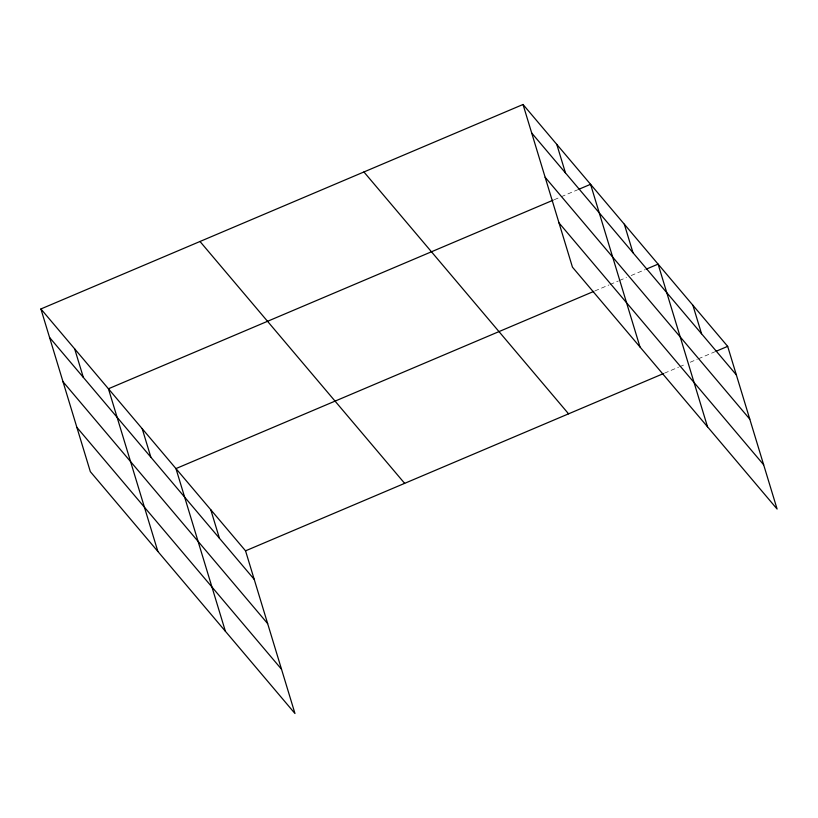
<?xml version="1.0" encoding="UTF-8"?>
<svg xmlns="http://www.w3.org/2000/svg" width="818" height="818" viewBox="0 0 818 818"><rect width="100%" height="100%" fill="white"/><g stroke="black" fill="none" stroke-linecap="round" stroke-linejoin="round"><path stroke-width="0.61" stroke-dasharray="4.09 3.07" d="M554.297 199.684L560.146 197.21M561.312 196.709L577.692 189.766M594.921 290.911L608.96 284.961M610.126 284.47L618.316 280.993M619.492 280.492L626.506 277.517M631.189 275.533L645.228 269.582M664.502 373.151L678.541 367.2M679.707 366.699L685.556 364.225M690.239 362.231L697.253 359.255M698.429 358.765L714.809 351.822"/><path stroke-width="1.23" d="M40.9 308.959L245.543 550.831L294.971 713.511L90.328 471.638L40.9 308.959L523.029 104.489L727.672 346.362L777.1 509.041L572.457 267.169L523.029 104.489M553.121 200.185L108.436 388.775L157.864 551.455M578.868 189.265L590.565 184.306L639.993 346.985M593.756 291.412L175.962 468.591L225.39 631.271M646.394 269.081L658.091 264.122L707.519 426.812M245.543 550.831L663.326 373.642M715.975 351.321L727.672 346.362M531.69 133.007L736.333 374.879M545.146 177.281L749.789 419.153M559.001 222.895L763.644 464.767M363.928 171.964L568.571 413.836M200.001 241.484L404.644 483.356M49.561 337.476L254.204 579.349M63.017 381.75L267.66 623.623M76.872 427.364L281.515 669.236M692.887 305.237L701.547 333.754M624.328 224.214L632.989 252.731M556.792 144.397L565.463 172.915M210.758 509.706L219.418 538.224M142.199 428.683L150.86 457.201M74.663 348.867L83.334 377.384"/></g></svg>
